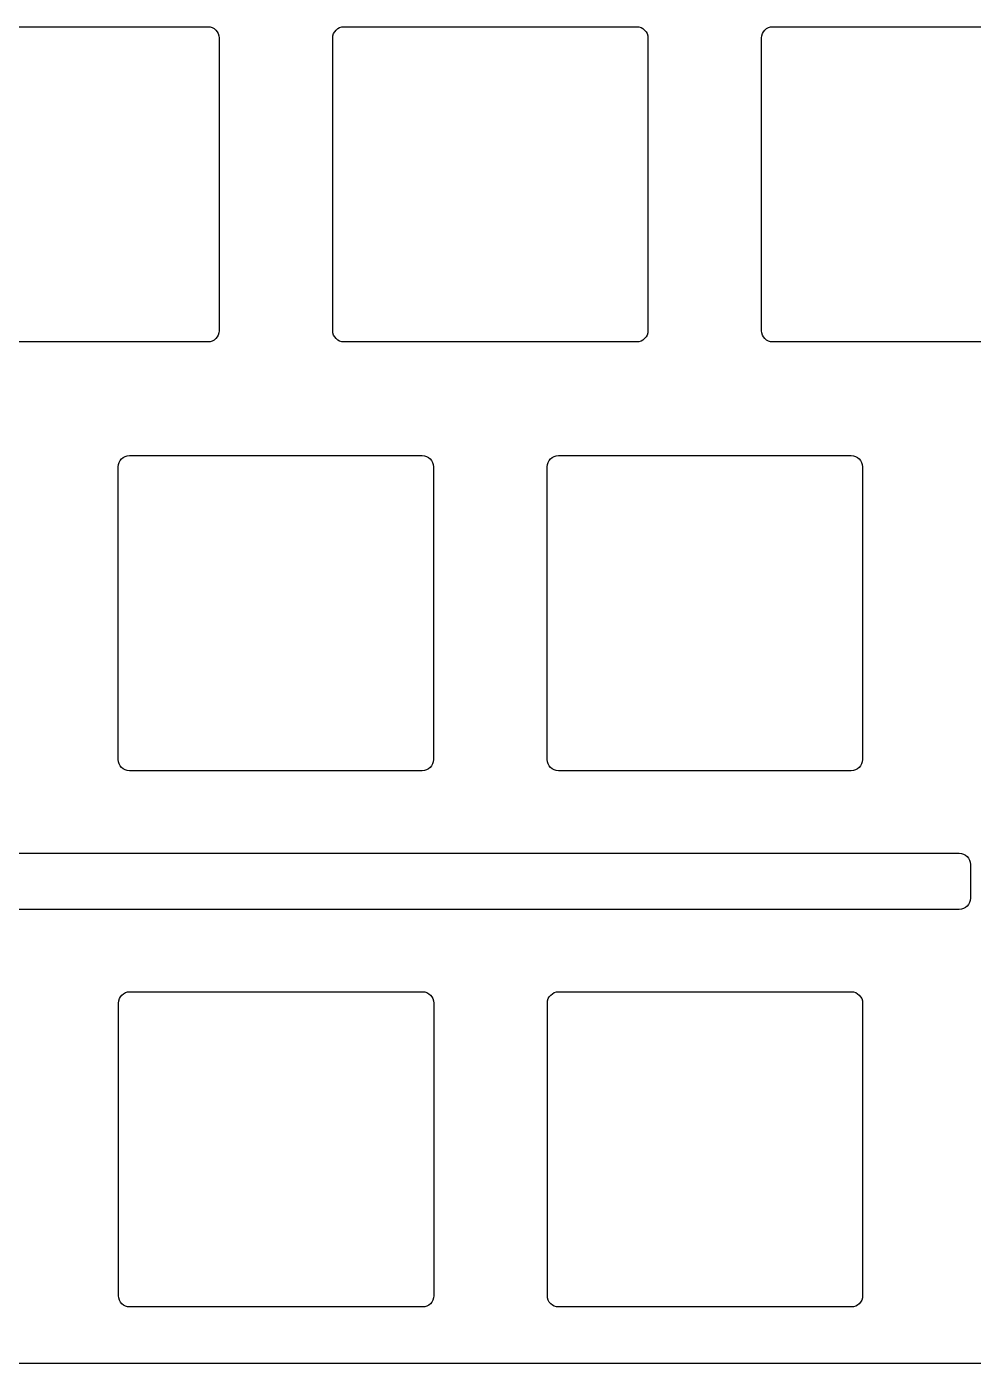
# Model space of a CAD drawing. Header units: millimetres. Extents: x -162 to 185, y -145 to -15.
# Drawn here: x -106.5 to -64.5, y -139.2 to -79.8 of the extents above; entities that cross this region are included whole.
import ezdxf

# ---------------------------------------------------------------- set-up
doc = ezdxf.new("R2010")
doc.units = ezdxf.units.MM
doc.layers.get('0').update_dxf_attribs({"linetype": 'CONTINUOUS'})

msp = doc.modelspace()

# ---------------------------------------------------------------- linework, layer by layer
for p, q in [((-111.455, -79.833), (-98.455, -79.833)), ((-111.455, -79.833), (-98.455, -79.833)), ((-92.405, -79.833), (-79.405, -79.833)), ((-92.405, -79.833), (-79.405, -79.833)), ((-73.355, -79.833), (-60.355, -79.833)), ((-73.355, -79.833), (-60.355, -79.833)), ((-97.955, -80.333), (-97.955, -93.333)), ((-97.955, -80.333), (-97.955, -93.333)), ((-92.905, -93.333), (-92.905, -80.333)), ((-92.905, -93.333), (-92.905, -80.333)), ((-78.905, -80.333), (-78.905, -93.333)), ((-78.905, -80.333), (-78.905, -93.333)), ((-73.855, -93.333), (-73.855, -80.333)), ((-73.855, -93.333), (-73.855, -80.333)), ((-98.455, -93.833), (-111.455, -93.833)), ((-98.455, -93.833), (-111.455, -93.833)), ((-79.405, -93.833), (-92.405, -93.833)), ((-79.405, -93.833), (-92.405, -93.833)), ((-60.355, -93.833), (-73.355, -93.833)), ((-60.355, -93.833), (-73.355, -93.833)), ((-101.93, -98.883), (-88.93, -98.883)), ((-101.93, -98.883), (-88.93, -98.883)), ((-82.88, -98.883), (-69.88, -98.883)), ((-82.88, -98.883), (-69.88, -98.883)), ((-102.43, -112.383), (-102.43, -99.383)), ((-102.43, -112.383), (-102.43, -99.383)), ((-88.43, -99.383), (-88.43, -112.383)), ((-88.43, -99.383), (-88.43, -112.383)), ((-83.38, -112.383), (-83.38, -99.383)), ((-83.38, -112.383), (-83.38, -99.383)), ((-69.38, -99.383), (-69.38, -112.383)), ((-69.38, -99.383), (-69.38, -112.383)), ((-88.93, -112.883), (-101.93, -112.883)), ((-88.93, -112.883), (-101.93, -112.883)), ((-69.88, -112.883), (-82.88, -112.883)), ((-69.88, -112.883), (-82.88, -112.883)), ((-135.08, -116.539), (-65.08, -116.539)), ((-135.08, -116.539), (-65.08, -116.539)), ((-64.58, -117.039), (-64.58, -118.539)), ((-64.58, -117.039), (-64.58, -118.539)), ((-65.08, -119.039), (-135.08, -119.039)), ((-65.08, -119.039), (-135.08, -119.039)), ((-101.922, -122.695), (-88.922, -122.695)), ((-101.922, -122.695), (-88.922, -122.695)), ((-82.872, -122.695), (-69.872, -122.695)), ((-82.872, -122.695), (-69.872, -122.695)), ((-102.422, -136.195), (-102.422, -123.195)), ((-102.422, -136.195), (-102.422, -123.195)), ((-88.422, -123.195), (-88.422, -136.195)), ((-88.422, -123.195), (-88.422, -136.195)), ((-83.372, -136.195), (-83.372, -123.195)), ((-83.372, -136.195), (-83.372, -123.195)), ((-69.372, -123.195), (-69.372, -136.195)), ((-69.372, -123.195), (-69.372, -136.195)), ((-88.922, -136.695), (-101.922, -136.695)), ((-88.922, -136.695), (-101.922, -136.695)), ((-69.872, -136.695), (-82.872, -136.695)), ((-69.872, -136.695), (-82.872, -136.695)), ((-130.846, -139.195), (-48.108, -139.195)), ((-130.846, -139.195), (-48.108, -139.195))]:
    msp.add_line(p, q)
for points in [[(-98.455, -79.833), (-98.179, -79.833), (-97.955, -80.057), (-97.955, -80.333)], [(-98.455, -79.833), (-98.179, -79.833), (-97.955, -80.057), (-97.955, -80.333)], [(-92.905, -80.333), (-92.905, -80.057), (-92.681, -79.833), (-92.405, -79.833)], [(-92.905, -80.333), (-92.905, -80.057), (-92.681, -79.833), (-92.405, -79.833)], [(-79.405, -79.833), (-79.129, -79.833), (-78.905, -80.057), (-78.905, -80.333)], [(-79.405, -79.833), (-79.129, -79.833), (-78.905, -80.057), (-78.905, -80.333)], [(-73.855, -80.333), (-73.855, -80.057), (-73.631, -79.833), (-73.355, -79.833)], [(-73.855, -80.333), (-73.855, -80.057), (-73.631, -79.833), (-73.355, -79.833)], [(-97.955, -93.333), (-97.955, -93.609), (-98.179, -93.833), (-98.455, -93.833)], [(-97.955, -93.333), (-97.955, -93.609), (-98.179, -93.833), (-98.455, -93.833)], [(-92.405, -93.833), (-92.681, -93.833), (-92.905, -93.609), (-92.905, -93.333)], [(-92.405, -93.833), (-92.681, -93.833), (-92.905, -93.609), (-92.905, -93.333)], [(-78.905, -93.333), (-78.905, -93.609), (-79.129, -93.833), (-79.405, -93.833)], [(-78.905, -93.333), (-78.905, -93.609), (-79.129, -93.833), (-79.405, -93.833)], [(-73.355, -93.833), (-73.631, -93.833), (-73.855, -93.609), (-73.855, -93.333)], [(-73.355, -93.833), (-73.631, -93.833), (-73.855, -93.609), (-73.855, -93.333)], [(-102.43, -99.383), (-102.43, -99.107), (-102.206, -98.883), (-101.93, -98.883)], [(-102.43, -99.383), (-102.43, -99.107), (-102.206, -98.883), (-101.93, -98.883)], [(-88.93, -98.883), (-88.654, -98.883), (-88.43, -99.107), (-88.43, -99.383)], [(-88.93, -98.883), (-88.654, -98.883), (-88.43, -99.107), (-88.43, -99.383)], [(-83.38, -99.383), (-83.38, -99.107), (-83.156, -98.883), (-82.88, -98.883)], [(-83.38, -99.383), (-83.38, -99.107), (-83.156, -98.883), (-82.88, -98.883)], [(-69.88, -98.883), (-69.604, -98.883), (-69.38, -99.107), (-69.38, -99.383)], [(-69.88, -98.883), (-69.604, -98.883), (-69.38, -99.107), (-69.38, -99.383)], [(-101.93, -112.883), (-102.206, -112.883), (-102.43, -112.659), (-102.43, -112.383)], [(-101.93, -112.883), (-102.206, -112.883), (-102.43, -112.659), (-102.43, -112.383)], [(-88.43, -112.383), (-88.43, -112.659), (-88.654, -112.883), (-88.93, -112.883)], [(-88.43, -112.383), (-88.43, -112.659), (-88.654, -112.883), (-88.93, -112.883)], [(-82.88, -112.883), (-83.156, -112.883), (-83.38, -112.659), (-83.38, -112.383)], [(-82.88, -112.883), (-83.156, -112.883), (-83.38, -112.659), (-83.38, -112.383)], [(-69.38, -112.383), (-69.38, -112.659), (-69.604, -112.883), (-69.88, -112.883)], [(-69.38, -112.383), (-69.38, -112.659), (-69.604, -112.883), (-69.88, -112.883)], [(-65.08, -116.539), (-64.804, -116.539), (-64.58, -116.763), (-64.58, -117.039)], [(-65.08, -116.539), (-64.804, -116.539), (-64.58, -116.763), (-64.58, -117.039)], [(-64.58, -118.539), (-64.58, -118.815), (-64.804, -119.039), (-65.08, -119.039)], [(-64.58, -118.539), (-64.58, -118.815), (-64.804, -119.039), (-65.08, -119.039)], [(-102.422, -123.195), (-102.422, -122.919), (-102.198, -122.695), (-101.922, -122.695)], [(-102.422, -123.195), (-102.422, -122.919), (-102.198, -122.695), (-101.922, -122.695)], [(-88.922, -122.695), (-88.646, -122.695), (-88.422, -122.919), (-88.422, -123.195)], [(-88.922, -122.695), (-88.646, -122.695), (-88.422, -122.919), (-88.422, -123.195)], [(-83.372, -123.195), (-83.372, -122.919), (-83.148, -122.695), (-82.872, -122.695)], [(-83.372, -123.195), (-83.372, -122.919), (-83.148, -122.695), (-82.872, -122.695)], [(-69.872, -122.695), (-69.596, -122.695), (-69.372, -122.919), (-69.372, -123.195)], [(-69.872, -122.695), (-69.596, -122.695), (-69.372, -122.919), (-69.372, -123.195)], [(-101.922, -136.695), (-102.198, -136.695), (-102.422, -136.471), (-102.422, -136.195)], [(-101.922, -136.695), (-102.198, -136.695), (-102.422, -136.471), (-102.422, -136.195)], [(-88.422, -136.195), (-88.422, -136.471), (-88.646, -136.695), (-88.922, -136.695)], [(-88.422, -136.195), (-88.422, -136.471), (-88.646, -136.695), (-88.922, -136.695)], [(-82.872, -136.695), (-83.148, -136.695), (-83.372, -136.471), (-83.372, -136.195)], [(-82.872, -136.695), (-83.148, -136.695), (-83.372, -136.471), (-83.372, -136.195)], [(-69.372, -136.195), (-69.372, -136.471), (-69.596, -136.695), (-69.872, -136.695)], [(-69.372, -136.195), (-69.372, -136.471), (-69.596, -136.695), (-69.872, -136.695)]]:
    msp.add_open_spline(points, degree=3)

doc.saveas('drawing.dxf')
